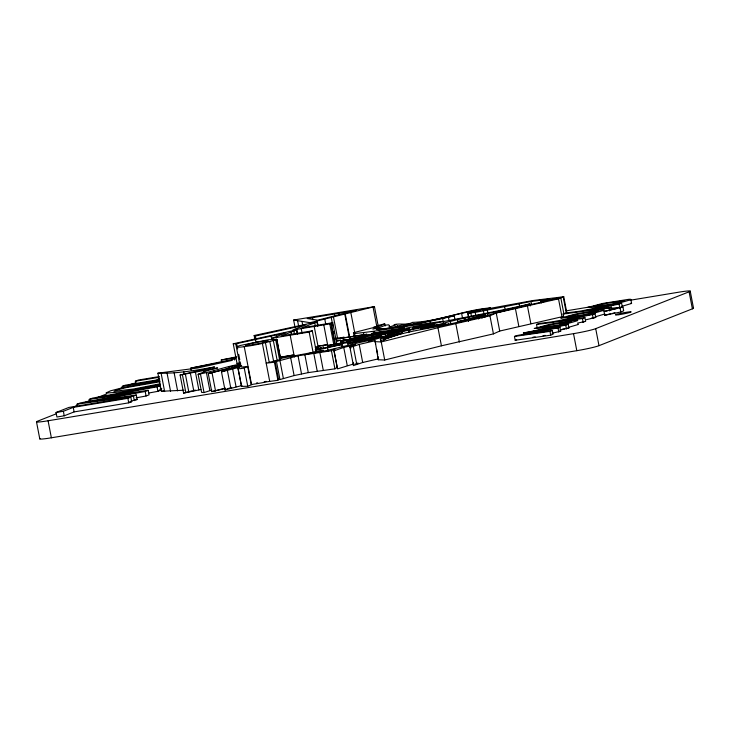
<?xml version="1.0" encoding="UTF-8"?>
<svg xmlns="http://www.w3.org/2000/svg" width="730" height="730" viewBox="0 0 730 730"><rect width="100%" height="100%" fill="white"/><g stroke="black" fill="none" stroke-linecap="round" stroke-linejoin="round"><path stroke-width="1.09" d="M389.519 337.342L389.126 335.289L380.403 339.304L380.759 340.846C405.907 330.06 433.374 328.71 459.544 321.684L457.454 322.514L477.274 318.006L476.854 318.535C499.667 311.491 523.027 306.208 546.432 301.088L540.784 301.554L548.203 299.209L530.975 301.499L475.184 312.413L467.82 313.261L480.65 310.323L477.584 310.624L484.017 308.945C459.416 312.869 435.554 320.497 410.917 324.312C399.949 323.673 389.565 330.17 378.834 328.39L376.178 329.44C402.33 327.797 428.41 320.826 454.243 315.871L454.836 318.946M563.551 316.409L499.712 331.046L493.434 333.893L441.431 345.819L384.71 360.018L378.295 359.753L375.047 340.755L359.215 344.405L349.971 347.507L353.457 365.593L362.691 362.491L378.532 358.841L378.122 356.714M378.295 359.753L378.532 358.841M385.139 325.972L384.728 323.846L372.884 329.12L379.728 327.505L385.495 325.169L388.597 324.804L389.418 325.525L389.108 326.693L389.847 326.958L396.153 324.64L394.1 324.631C400.195 323.062 406.765 325.598 412.532 322.377C438.922 321.583 464.034 309.94 490.441 307.887L481.919 309.876L532.9 300.541L563.752 296.745L567.027 313.763M349.971 347.507L350.3 346.485L355.629 344.551L343.757 347.443L334.075 350.792L337.561 368.878L353.712 363.951M353.457 365.593L353.375 362.445M242.004 385.522L224.968 389.957L221.491 371.871L239.513 367.208L237.834 367.884L241.575 386.398L247.753 386.261L252.726 384.309A20.44 1.423 -10.9 0 0 267.746 381.671L277.929 380.293L274.443 362.208L275.037 361.104L276.478 361.478L298.041 355.784L331.447 350.756L333.72 349.36L334.97 349.488L334.075 350.792M277.929 380.293L278.513 379.198L275.037 361.104M374.818 341.667L381.233 341.932L437.954 327.733L489.949 315.807L496.227 312.96L558.505 298.844L563.752 296.745M482.065 318.271L481.298 316.291L483.99 315.031L485.14 314.676L485.496 316.756M278.513 379.198L279.955 379.573L294.108 375.576L308.306 372.61L334.924 368.842L337.196 367.445L333.72 349.36M275.767 339.998L276.862 339.413L268.266 339.751L240.334 345.473A20.44 1.423 -10.9 0 0 241.557 347.005L245.444 346.513A20.44 1.423 -10.9 0 0 260.464 343.866L275.767 339.998L279.563 359.707L266.195 363.166L274.443 362.208M279.563 359.707L280.658 359.123L276.862 339.413M237.834 367.884L238.09 368.312C239.677 370 252.589 365.411 245.353 366.715A20.44 1.423 -10.9 0 1 240.635 366.56M604.832 313.991L595.014 316.884M481.672 316.227L457.628 321.738L485.14 314.676M221.491 371.871L233.153 367.756L241.657 365.657M224.968 389.957L227.869 388.688M56.046 412.496L68.857 407.44L130.816 397.166L131.692 401.683L128.745 402.841L74.113 411.902L64.24 415.799L56.922 417.012L56.046 412.496L63.373 411.282L73.246 407.386L127.878 398.325L130.816 397.166M77.38 406.026L77.033 404.219L80.346 402.914L136.273 392.612L89.233 399.401L89.754 402.111M89.233 399.401L92.473 398.133L160.089 385.623L160.956 390.139L157.945 391.326L148.993 392.977M122.613 388.187L122.257 386.38L125.195 385.221L155.536 380.193L159.605 378.587M135.889 383.925L135.369 381.215L138.308 380.056L159.332 376.57M56.456 413.727L37.568 421.183A17.41 1.214 -10.9 0 0 48.08 420.772L573.524 333.647A17.356 1.214 -10.9 0 0 595.707 328.637L689.102 291.808L692.378 308.836L598.983 345.673A17.356 1.214 -10.9 0 1 576.809 350.683L51.365 437.799A17.41 1.214 -10.9 0 1 40.196 438.493M73.246 407.112L77.444 405.451M84.79 402.559L90.036 400.487M95.283 398.416L106.826 393.862M119.419 388.898L122.567 387.657M128.863 385.175L130.962 384.345A16.927 1.177 -10.9 0 1 135.899 382.849M272.874 340.335L272.454 338.145L285.804 332.88L236.657 343.629L233.244 343.793L237.04 363.513L239.54 363.385L235.744 343.675M297.429 334.212L296.599 329.905L281.251 335.964L312.276 330.836L316.418 352.344M317.942 325.014L317.313 321.793L301.718 327.943L332.743 322.706L336.886 344.213M77.033 404.219L133.444 396.135L136.328 394.994L137.194 399.511L130.935 401.135M136.328 394.994L88.731 401.874L145.215 391.49L148.199 390.313L149.066 394.83L146.082 396.007L136.118 397.841M148.199 390.313L101.105 397.111L157.078 386.818L160.089 385.623M211.828 390.039L204.044 392.576L201.608 392.375L198.122 374.289L208.096 370.356L217.622 367.92L180.109 375.001L183.586 393.087L200.859 389.537M272.454 338.145L309.173 332.059L312.276 330.836M254.98 339.906L254.14 335.526L255.372 336.037L305.824 324.887L292.903 329.987L329.796 323.874L332.743 322.706M239.54 363.385L238.363 363.85L240.553 363.604M354.232 336.813L353.439 332.716L378.259 326.346L374.463 306.637L293.624 320.032L295.13 327.816M400.058 327.122L441.55 321.437L385.312 332.059L401.381 330.015L371.762 334.605L349.433 339.076L384.126 331.447L371.543 333.528L404.402 327.551L400.058 327.122L400.451 329.166M383.606 338.537L390.24 335.919L402.668 333.163L384.035 339.477L383.606 338.537L383.998 340.591M537.262 328.254L536.532 324.467L539.032 323.481L552.829 321.766L595.032 313.608L595.762 317.404L585.597 319.868M563.651 316.829L563.104 313.991L565.604 312.997L579.401 311.281L621.595 303.132L622.325 306.919L620.646 307.585M552.035 333.263L560.686 331.228L559.956 327.441L524.414 334.55L552.318 330.453L553.048 334.24L550.694 335.17L515.188 340.253L514.458 336.466L516.63 335.608L550.119 329.276L523.41 332.935L523.775 334.824M523.41 332.935L568.159 324.202L568.889 327.998L559.91 330.152M515.188 340.253L516.639 339.678M514.458 336.466L549.964 331.384L552.318 330.453M559.956 327.441L533.037 331.146L565.714 325.169L568.159 324.202M536.532 324.467L582.467 318.563L584.913 317.596L585.642 321.392L577.594 323.071M584.913 317.596L559.801 320.899L592.495 314.603L595.032 313.608M563.104 313.991L609.039 308.087L611.475 307.12L611.84 309.018M611.475 307.12L586.373 310.414L619.067 304.127L621.595 303.132M604.038 311.491L617.27 308.325L610.618 308.899L612.543 308.133L622.945 307.065L623.676 310.852L620.847 311.965L604.769 315.287L604.038 311.491L622.945 307.065M604.769 315.287L610.837 313.635M354.853 364.188L358.047 363.029M198.122 374.289C212.248 371.917 226.3 366.296 240.727 364.097M228.837 388.269L231.757 387.356M387.794 336.457L387.402 334.404L437.462 324.622L435.153 325.662C466.105 315.917 498.654 312.878 529.843 303.908L530.236 305.961M377.255 325.662L384.728 323.846M180.109 375.001L214.593 366.962C195.905 370.256 176.943 373.796 157.908 373.185L161.385 391.271L184.033 390.231M225.488 388.451L211.746 391.654L208.26 373.568L226.163 368.887L229.339 367.637L229.193 366.925L240.635 364.69M240.772 365.584L208.26 373.568M183.586 393.087L192.127 390.869M211.746 391.654L225.433 388.077M293.624 320.032L310.104 322.696L374.463 306.637M409.858 330.799L409.466 328.755L373.495 336.731L380.686 336.055L381.078 338.099M159.961 383.825L133.508 389.017L113.944 391.362L116.946 389.902L126.454 387.539L160.153 381.735M353.439 332.716L354.661 333.51C388.223 330.142 421.347 323.162 454.243 315.871M315.57 350.51L341.166 344.578L341.558 346.622M315.278 349.314L321.41 347.818L315.844 348.986M315.488 349.588L341.166 344.578M529.843 303.908C491.025 313.015 451.688 319.475 412.724 327.87L413.116 329.914M235.735 358.713L190.776 368.112L191.187 370.238M159.952 384.537C142.177 387.986 124.182 392.576 106.069 392.941L110.641 390.787L123.553 387.502L159.131 381.087M159.833 389.282L161.814 388.825M621.586 306.408L631.395 303.516A16.817 1.177 -10.9 0 0 630.948 303.069M568.442 327.368L578.26 324.476A16.817 1.177 -10.9 0 0 577.804 324.029M315.287 347.434L317.386 346.969L317.778 349.013M193.185 390.587L195.348 390.112M336.421 341.211L340.7 340.271L341.293 343.337M233.244 343.793L296.599 329.905M237.04 363.513L239.011 363.075M254.14 335.526L317.313 321.793M348.155 345.682L347.763 343.638L358.339 341.175L327.387 345.573L327.788 347.626M612.881 313.197L614.925 312.768M474.993 317.669L478.278 316.984L478.67 319.028M221.674 362.107L221.263 359.981L236.684 356.787M387.402 334.404L434.542 324.074L412.724 327.87M322.906 345.527L327.578 344.578L317.997 346.166L322.906 345.527L323.299 347.58M389.126 335.289L368.431 339.45L378.76 336.63L358.074 340.509L355.756 340.81L367.363 338.601L346.878 341.576L350.464 341.257L327.387 345.573M409.466 328.755L369.955 336.11L342.197 340.372L363.905 337.525L340.636 341.22L341.029 343.273M591.318 318.262L595.762 317.404M347.763 343.638L383.14 336.941L368.458 341.339L371.497 340.143C349.615 343.912 328.701 351.522 306.609 353.94L323.363 350.427L279.672 358.585M158.739 390.55L160.956 390.139M562.164 329.239L564.409 328.829M566.644 328.409L568.889 327.998M279.991 357.426L293.98 354.917L279.572 357.308M373.796 327.086L378.259 326.346M335.955 339.249L366.998 334.24L340.837 338.191L344.186 337.251L335.937 338.236M316.154 347.17L317.386 346.969M190.776 368.112L232.341 360.346L197.62 368.002L157.908 373.185M135.369 381.215L158.957 377.3M566.069 310.87L590.826 306.764M630.209 300.24L678.59 292.219A17.246 1.205 -10.9 0 1 689.102 291.808M122.257 386.38L159.879 380.148M128.37 402.23L131.692 401.683M221.263 359.981L236.42 357.508M380.686 336.055L340.636 341.22M532.955 337.196L535.19 336.868M543.001 335.718L545.237 335.389M336.329 340.901L340.7 340.271M134.977 399.83L137.194 399.511M558.441 331.539L560.686 331.228M582.367 321.82L584.548 321.538M256.549 382.985L257.654 382.849M161.385 391.271L164.597 390.933M280.658 359.123L276.606 339.085M690.224 291.106L693.5 308.133M630.848 299.419L631.578 303.205M620.117 308.179L620.847 311.965M619.067 304.127L619.797 307.914M609.039 308.087L609.587 310.925M595.707 328.637L598.983 345.673M592.495 314.603L593.225 318.399M582.467 318.563L583.197 322.35M573.524 333.647L576.809 350.683M563.295 297.347L566.37 313.307M560.85 298.059L563.925 314.019M565.714 325.169L566.443 328.956M558.505 298.844L561.99 316.929M558.03 328.199L558.76 331.995M549.964 331.384L550.694 335.17M540.601 299.966L541.195 303.041M530.975 301.499L531.568 304.574M527.37 305.587L530.856 323.673M519.057 303.589L519.65 306.655M515.38 308.407L518.866 326.493M504.549 306.436L505.142 309.511M496.227 312.96L499.712 331.046M489.949 315.807L493.434 333.893M487.302 310.04L487.895 313.115M487.503 313.617L487.905 315.661M484.574 314.94L484.966 316.984M483.415 310.816L483.999 313.891M483.99 315.031L484.382 317.085M475.184 312.413L475.777 315.488M470.832 313.134L471.425 316.209M467.994 313.48L468.788 317.577M467.82 313.261L468.605 317.358M468.14 319.275L468.532 321.328M464.818 317.952L465.211 319.995M461.597 313.334L462.382 317.431M457.464 319.256L458.057 322.332M455.876 323.956L459.362 342.041M450.373 321.419L450.967 324.494M448.43 317.313L449.023 320.388M442.645 318.535L443.429 322.633M437.954 327.733L441.431 345.819M430.034 321.191L430.627 324.266M414.166 326.356L414.558 328.4M408.517 330.544L408.909 332.588M397.421 325.48L397.813 327.524M391.408 328.445L391.8 330.489M389.418 325.525L389.829 327.651M389.847 334.002L390.249 336.046M385.285 334.203L385.686 336.256M380.96 333.081L381.352 335.125M378.834 328.39L379.235 330.435M381.233 341.932L384.71 360.018M380.403 339.304L380.795 341.348M373.048 306.992L376.844 326.702M374.079 331.32L374.472 333.364M375.047 340.755L375.667 343.949M376.689 349.268L377.711 354.588M371.762 334.605L372.154 336.658M364.644 335.9L365.036 337.954M363.504 332.615L363.896 334.659M359.215 344.405L362.691 362.491M350.829 312.531L354.625 332.25M354.661 333.51L355.255 336.585M353.265 346.184L356.742 364.27M352.462 342.854L352.864 344.907M345.226 313.937L349.779 337.588M344.77 314.046L349.323 337.707M350.3 346.485L350.71 348.612M338.702 313.307L339.121 315.497M343.419 338.145L343.821 340.198M342.616 341.184L343.009 343.237M343.757 347.443L347.243 365.529M342.27 343.757L342.863 346.832M334.422 314.019L334.842 316.209M333.455 316.875L337.598 338.382M331.238 317.422L332.898 326.027M333.929 331.402L334.349 333.555M331.238 323.299L335.38 344.815M330.927 323.426L335.07 344.934M329.796 323.874L333.938 345.381M331.447 350.756L334.924 368.842M324.768 319.037L325.817 324.512M323.782 324.868L327.971 346.631M327.56 347.936L328.153 351.011M316.92 321.948L317.742 326.246M314.767 322.797L315.397 326.082M319.786 352.17L323.262 370.256M312.54 317.641L312.96 319.831M314.201 326.456L318.399 348.219M313.736 353.074L317.221 371.159M309.173 332.059L313.106 352.49M301.992 321.392L302.631 324.677M301.216 328.609L302.065 332.99M304.821 354.524L308.306 372.61M297.575 320.671L298.634 326.146M296.645 329.367L297.484 333.747M293.871 330.982L294.5 334.267M298.041 355.784L301.517 373.879M290.887 332.159L291.316 334.349M290.184 335.207L294.373 356.97M290.622 357.49L294.108 375.576M276.424 334.933L276.843 337.123M279.882 360.346L283.368 378.432M273.376 340.791L277.172 360.501M276.478 361.478L279.955 379.573M271.085 336.101L271.724 339.386M269.854 341.749L273.65 361.459M265.455 342.79L269.251 362.509M262.399 343.456L269.671 381.252M255.372 336.037L256.002 339.322M255.5 339.505L255.92 341.695M244.24 346.668L251.521 384.464M247.707 366.46L251.184 384.555M244.267 368.166L247.753 386.261M236.657 343.629L237.697 349.004M238.728 354.379L239.768 359.753M240.179 361.907L240.599 364.06M238.09 368.312L241.575 386.398M234.166 357.864L234.576 359.99M232.596 368.778L236.073 386.863M227.322 370.083L230.808 388.168M214.164 370.329L214.574 372.455M212.047 372.82L215.532 390.906M206.398 372.492L209.884 390.577M203.396 370.283L203.798 372.409M200.558 374.49L204.044 392.576M195.375 371.844L198.852 389.929M190.302 372.829L193.788 390.915M185.347 373.952L188.833 392.037M183.768 371.835L184.179 373.961M182.381 374.618L185.867 392.713M174.132 372.784L177.609 390.869M167.07 373.158L170.555 391.253M161.157 373.477L164.642 391.563M157.078 386.818L157.945 391.326M145.215 391.49L146.082 396.007M133.444 396.135L134.311 400.651M127.878 398.325L128.745 402.841M73.246 407.386L74.113 411.902M63.373 411.282L64.24 415.799M48.08 420.772L51.365 437.799M36.5 421.867L39.776 438.894M693.263 308.014A17.246 1.205 -10.9 0 1 692.378 308.836M266.185 381.352A11.607 0.812 -10.9 0 1 264.205 381.744M534.333 328.454C547.582 328.427 563.916 324.969 577.53 320.68A16.817 1.177 -10.9 0 0 575.632 320.269L549.188 324.476L534.333 328.454M560.905 317.97C574.154 317.952 590.488 314.484 604.102 310.204A16.817 1.177 -10.9 0 0 602.204 309.785L575.76 313.991L560.905 317.97M587.477 307.494C600.726 307.476 617.06 304.009 630.665 299.72A16.817 1.177 -10.9 0 0 628.776 299.309L602.332 303.516L587.477 307.494M540.994 327.04L540.328 327.524L558.979 324.868L571.572 321.601L553.03 324.229L540.994 327.04M567.566 316.565L566.9 317.039L585.551 314.393L598.144 311.126L579.602 313.754L567.566 316.565M594.138 306.08L593.463 306.563L612.123 303.908L624.716 300.641L606.174 303.279L594.138 306.08M391.389 334.924L390.021 335.69L402.595 333.008L391.389 334.924M445.857 323.883L442.535 325.188L449.06 324.074L420.681 328.938L445.857 323.883M561.105 297.429L558.131 298.606L546.834 300.477L561.105 297.429M356.34 310.387L317.596 320.187L307.211 318.526L356.34 310.387M255.929 344.131L250.381 345.053A11.607 0.812 -10.9 0 1 250.253 343.721A11.607 0.812 -10.9 0 1 267.837 340.81A11.607 0.812 -10.9 0 1 255.929 344.131M618.903 314.703A7.994 0.557 -10.9 0 0 631.185 311.929A7.994 0.557 -10.9 0 0 619.998 313.508A7.994 0.557 -10.9 0 0 618.903 314.703"/></g></svg>
